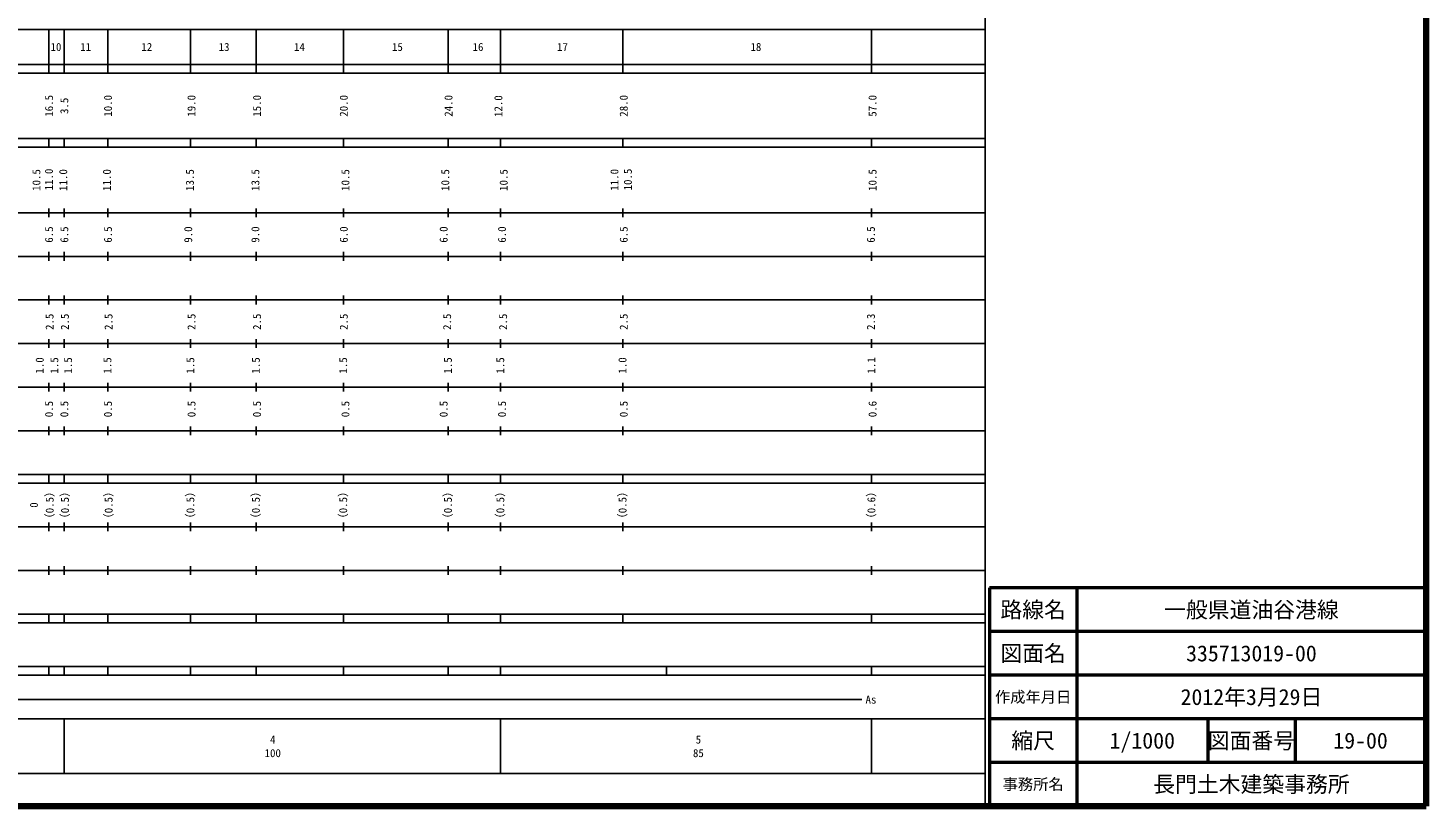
# Model space of a CAD drawing. Units: millimetres on the paper, enlarged 1000 times. Extents: x 40000 to 680000, y 20000 to 380000.
# Drawn here: x 359737 to 680000, y 20000 to 198357 of the extents above; entities that cross this region are included whole.
import ezdxf
from ezdxf.enums import TextEntityAlignment as Align

# ---------------------------------------------------------------- set-up
doc = ezdxf.new("R2010")
doc.units = ezdxf.units.MM
doc.header["$LTSCALE"] = 1000
for name, color, linetype, lineweight in [('M-TTL', 2, 'Continuous', 140), ('M-TTL-BAND', 7, 'Continuous', 25), ('M-TTL-FRAM', 2, 'Continuous', 50), ('M-TTL-LINE', 7, 'Continuous', 50), ('M-TTL-TXT', 7, 'Continuous', 13)]:
    doc.layers.add(name, color=color, linetype=linetype, lineweight=lineweight)
doc.styles.add('ＭＳ ゴシック', font='')
doc.styles.get('ＭＳ ゴシック').set_extended_font_data('MS Gothic')

msp = doc.modelspace()

# ---------------------------------------------------------------- linework, layer by layer
at = {"layer": 'M-TTL'}
for p, q in [((680000, 20000), (680000, 380000)), ((40000, 20000), (680000, 20000))]:
    msp.add_line(p, q, dxfattribs=at)
at = {"layer": 'M-TTL-BAND'}
for p, q in [((579000, 20000), (579000, 370000)), ((68000, 198000), (579000, 198000)), ((364500, 198000), (364500, 188000)), ((368000, 198000), (368000, 188000)), ((378000, 198000), (378000, 188000)), ((397000, 198000), (397000, 188000)), ((412000, 198000), (412000, 188000)), ((432000, 198000), (432000, 188000)), ((456000, 198000), (456000, 188000)), ((468000, 198000), (468000, 188000)), ((496000, 198000), (496000, 188000)), ((553000, 198000), (553000, 188000)), ((40000, 190000), (579000, 190000)), ((40000, 188000), (579000, 188000)), ((40000, 173000), (579000, 173000)), ((364500, 173000), (364500, 171000)), ((368000, 171000), (368000, 173000)), ((378000, 171000), (378000, 173000)), ((397000, 173000), (397000, 171000)), ((412000, 173000), (412000, 171000)), ((432000, 173000), (432000, 171000)), ((456000, 173000), (456000, 171000)), ((468000, 173000), (468000, 171000)), ((496000, 173000), (496000, 171000)), ((553000, 173000), (553000, 171000)), ((40000, 171000), (579000, 171000)), ((364500, 157000), (364500, 155000)), ((368000, 155000), (368000, 157000)), ((378000, 155000), (378000, 157000)), ((397000, 157000), (397000, 155000)), ((412000, 157000), (412000, 155000)), ((432000, 157000), (432000, 155000)), ((456000, 157000), (456000, 155000)), ((468000, 157000), (468000, 155000)), ((496000, 157000), (496000, 155000)), ((553000, 157000), (553000, 155000)), ((40000, 156000), (579000, 156000)), ((46000, 146000), (579000, 146000)), ((364500, 147000), (364500, 145000)), ((368000, 145000), (368000, 147000)), ((378000, 145000), (378000, 147000)), ((397000, 147000), (397000, 145000)), ((412000, 147000), (412000, 145000)), ((432000, 147000), (432000, 145000)), ((456000, 147000), (456000, 145000)), ((468000, 147000), (468000, 145000)), ((496000, 147000), (496000, 145000)), ((553000, 147000), (553000, 145000)), ((52000, 136000), (579000, 136000)), ((364500, 137000), (364500, 135000)), ((368000, 135000), (368000, 137000)), ((378000, 135000), (378000, 137000)), ((397000, 137000), (397000, 135000)), ((412000, 137000), (412000, 135000)), ((432000, 137000), (432000, 135000)), ((456000, 137000), (456000, 135000)), ((468000, 137000), (468000, 135000)), ((496000, 137000), (496000, 135000)), ((553000, 137000), (553000, 135000)), ((46000, 126000), (579000, 126000)), ((364500, 127000), (364500, 125000)), ((368000, 125000), (368000, 127000)), ((378000, 125000), (378000, 127000)), ((397000, 127000), (397000, 125000)), ((412000, 127000), (412000, 125000)), ((432000, 127000), (432000, 125000)), ((456000, 127000), (456000, 125000)), ((468000, 127000), (468000, 125000)), ((496000, 127000), (496000, 125000)), ((553000, 127000), (553000, 125000)), ((52000, 116000), (579000, 116000)), ((364500, 117000), (364500, 115000)), ((368000, 115000), (368000, 117000)), ((378000, 115000), (378000, 117000)), ((397000, 117000), (397000, 115000)), ((412000, 117000), (412000, 115000)), ((432000, 117000), (432000, 115000)), ((456000, 117000), (456000, 115000)), ((468000, 117000), (468000, 115000)), ((496000, 117000), (496000, 115000)), ((553000, 117000), (553000, 115000)), ((46000, 106000), (579000, 106000)), ((364500, 107000), (364500, 105000)), ((368000, 105000), (368000, 107000)), ((378000, 105000), (378000, 107000)), ((397000, 107000), (397000, 105000)), ((412000, 107000), (412000, 105000)), ((432000, 107000), (432000, 105000)), ((456000, 107000), (456000, 105000)), ((468000, 107000), (468000, 105000)), ((496000, 107000), (496000, 105000)), ((553000, 107000), (553000, 105000)), ((40000, 96000), (579000, 96000)), ((40000, 94000), (579000, 94000)), ((364500, 96000), (364500, 94000)), ((368000, 94000), (368000, 96000)), ((378000, 94000), (378000, 96000)), ((397000, 96000), (397000, 94000)), ((412000, 96000), (412000, 94000)), ((432000, 96000), (432000, 94000)), ((456000, 96000), (456000, 94000)), ((468000, 96000), (468000, 94000)), ((496000, 96000), (496000, 94000)), ((553000, 96000), (553000, 94000)), ((49000, 84000), (579000, 84000)), ((364500, 85000), (364500, 83000)), ((368000, 83000), (368000, 85000)), ((378000, 83000), (378000, 85000)), ((397000, 85000), (397000, 83000)), ((412000, 85000), (412000, 83000)), ((432000, 85000), (432000, 83000)), ((456000, 85000), (456000, 83000)), ((468000, 85000), (468000, 83000)), ((496000, 85000), (496000, 83000)), ((553000, 85000), (553000, 83000)), ((40000, 74000), (579000, 74000)), ((364500, 75000), (364500, 73000)), ((368000, 73000), (368000, 75000)), ((378000, 73000), (378000, 75000)), ((397000, 75000), (397000, 73000)), ((412000, 75000), (412000, 73000)), ((432000, 75000), (432000, 73000)), ((456000, 75000), (456000, 73000)), ((468000, 75000), (468000, 73000)), ((496000, 75000), (496000, 73000)), ((553000, 75000), (553000, 73000)), ((40000, 64000), (579000, 64000)), ((40000, 62000), (579000, 62000)), ((364500, 64000), (364500, 62000)), ((368000, 62000), (368000, 64000)), ((378000, 62000), (378000, 64000)), ((397000, 64000), (397000, 62000)), ((412000, 64000), (412000, 62000)), ((432000, 64000), (432000, 62000)), ((456000, 64000), (456000, 62000)), ((468000, 64000), (468000, 62000)), ((496000, 64000), (496000, 62000)), ((553000, 64000), (553000, 62000)), ((40000, 52000), (579000, 52000)), ((364500, 52000), (364500, 50000)), ((368000, 50000), (368000, 52000)), ((378000, 50000), (378000, 52000)), ((397000, 52000), (397000, 50000)), ((412000, 52000), (412000, 50000)), ((432000, 52000), (432000, 50000)), ((456000, 52000), (456000, 50000)), ((468000, 52000), (468000, 50000)), ((506000, 52000), (506000, 50000)), ((553000, 52000), (553000, 50000)), ((40000, 50000), (579000, 50000)), ((69953, 44406), (550777, 44406)), ((40000, 40000), (579000, 40000)), ((368000, 40000), (368000, 27500)), ((468000, 40000), (468000, 27500)), ((553000, 40000), (553000, 27500)), ((68000, 27500), (579000, 27500))]:
    msp.add_line(p, q, dxfattribs=at)
at = {"layer": 'M-TTL-FRAM'}
for p, q in [((680000, 70000), (580000, 70000)), ((580000, 70000), (580000, 20000))]:
    msp.add_line(p, q, dxfattribs=at)
at = {"layer": 'M-TTL-LINE'}
for p, q in [((600000, 70000), (600000, 20000)), ((680000, 60000), (580000, 60000)), ((680000, 50000), (580000, 50000)), ((680000, 40000), (580000, 40000)), ((630000, 40000), (630000, 30000)), ((650000, 40000), (650000, 30000)), ((680000, 30000), (580000, 30000))]:
    msp.add_line(p, q, dxfattribs=at)

# ---------------------------------------------------------------- texts
at = {"layer": 'M-TTL-BAND', "style": 'ＭＳ ゴシック'}
for s, p in [('10', (366148, 194000)), ('11', (372960, 194000)), ('12', (386951, 194000)), ('13', (404662, 194000)), ('14', (421940, 194000)), ('15', (444371, 194000)), ('16', (462829, 194000)), ('17', (482186, 194000)), ('18', (526493, 194000)), ('As', (552847, 44406)), ('4', (415809, 35238)), ('5', (513319, 35238)), ('100', (415809, 32131)), ('85', (513319, 32131))]:
    msp.add_text(s, height=1833, dxfattribs=at).set_placement(p, align=Align.MIDDLE_CENTER)
for s, p in [('16.5', (364558, 180500)), ('10.0', (378058, 180500)), ('19.0', (397195, 180500)), ('15.0', (412196, 180500)), ('20.0', (432071, 180500)), ('24.0', (456072, 180500)), ('12.0', (467487, 180435)), ('28.0', (496199, 180500)), ('57.0', (553201, 180500)), ('3.5', (368058, 180500)), ('10.5', (361664, 163502)), ('11.0', (364527, 163618)), ('11.0', (367808, 163500)), ('11.0', (377808, 163500)), ('13.5', (396820, 163500)), ('13.5', (411821, 163500)), ('10.5', (432446, 163500)), ('10.5', (455322, 163500)), ('10.5', (468697, 163500)), ('11.0', (494077, 163542)), ('10.5', (497156, 163612)), ('10.5', (553201, 163500)), ('6.5', (364558, 151000)), ('6.5', (368058, 151000)), ('6.5', (378058, 151000)), ('9.0', (396445, 151000)), ('9.0', (411821, 151000)), ('6.0', (432071, 151000)), ('6.0', (454947, 151000)), ('6.0', (468322, 151000)), ('6.5', (496199, 151000)), ('6.5', (552826, 151000)), ('2.5', (364689, 131000)), ('2.5', (368189, 131000)), ('2.5', (378189, 131000)), ('2.5', (397195, 131000)), ('2.5', (412196, 131000)), ('2.5', (432071, 131000)), ('2.5', (455747, 131000)), ('2.5', (468569, 131000)), ('2.5', (496199, 131000)), ('2.3', (552826, 131000)), ('1.0', (362408, 121000)), ('1.5', (365768, 121000)), ('1.5', (368912, 121000)), ('1.5', (377928, 121000)), ('1.5', (396928, 121000)), ('1.5', (411928, 121000)), ('1.5', (431928, 121000)), ('1.5', (455928, 121000)), ('1.5', (467928, 121000)), ('1.0', (495928, 121000)), ('1.1', (552928, 121000)), ('0.5', (364558, 111000)), ('0.5', (368058, 111000)), ('0.5', (378058, 111000)), ('0.5', (397195, 111000)), ('0.5', (412196, 111000)), ('0.5', (432446, 111000)), ('0.5', (454947, 111000)), ('0.5', (468322, 111000)), ('0.5', (496199, 111000)), ('0.6', (553201, 111000)), ('（0.5）', (364707, 88979)), ('（0.5）', (368207, 88979)), ('（0.5）', (378207, 88979)), ('（0.5）', (396932, 88979)), ('（0.5）', (411932, 88979)), ('（0.5）', (431932, 88979)), ('（0.5）', (455932, 88979)), ('（0.5）', (467932, 88979)), ('（0.5）', (495932, 88979)), ('（0.6）', (552932, 88979)), ('0', (361104, 89000))]:
    msp.add_text(s, height=1833, rotation=90, dxfattribs=at).set_placement(p, align=Align.MIDDLE_CENTER)
at = {"layer": 'M-TTL-TXT', "style": 'ＭＳ ゴシック'}
for s, height, p in [('路線名', 3666, (590000, 65000)), ('一般県道油谷港線', 3666, (640000, 65000)), ('図面名', 3666, (590000, 55000)), ('335713019-00', 3666, (640000, 55000)), ('作成年月日', 2566, (590000, 45000)), ('2012年3月29日', 3666, (640000, 45000)), ('縮尺', 3666, (590000, 35000)), ('1/1000', 3666, (615000, 35000)), ('図面番号', 3666, (640000, 35000)), ('19-00', 3666, (665000, 35000)), ('事務所名', 2566, (590000, 25000)), ('長門土木建築事務所', 3666, (640000, 25000))]:
    msp.add_text(s, height=height, dxfattribs=at).set_placement(p, align=Align.MIDDLE_CENTER)

doc.saveas('drawing.dxf')
